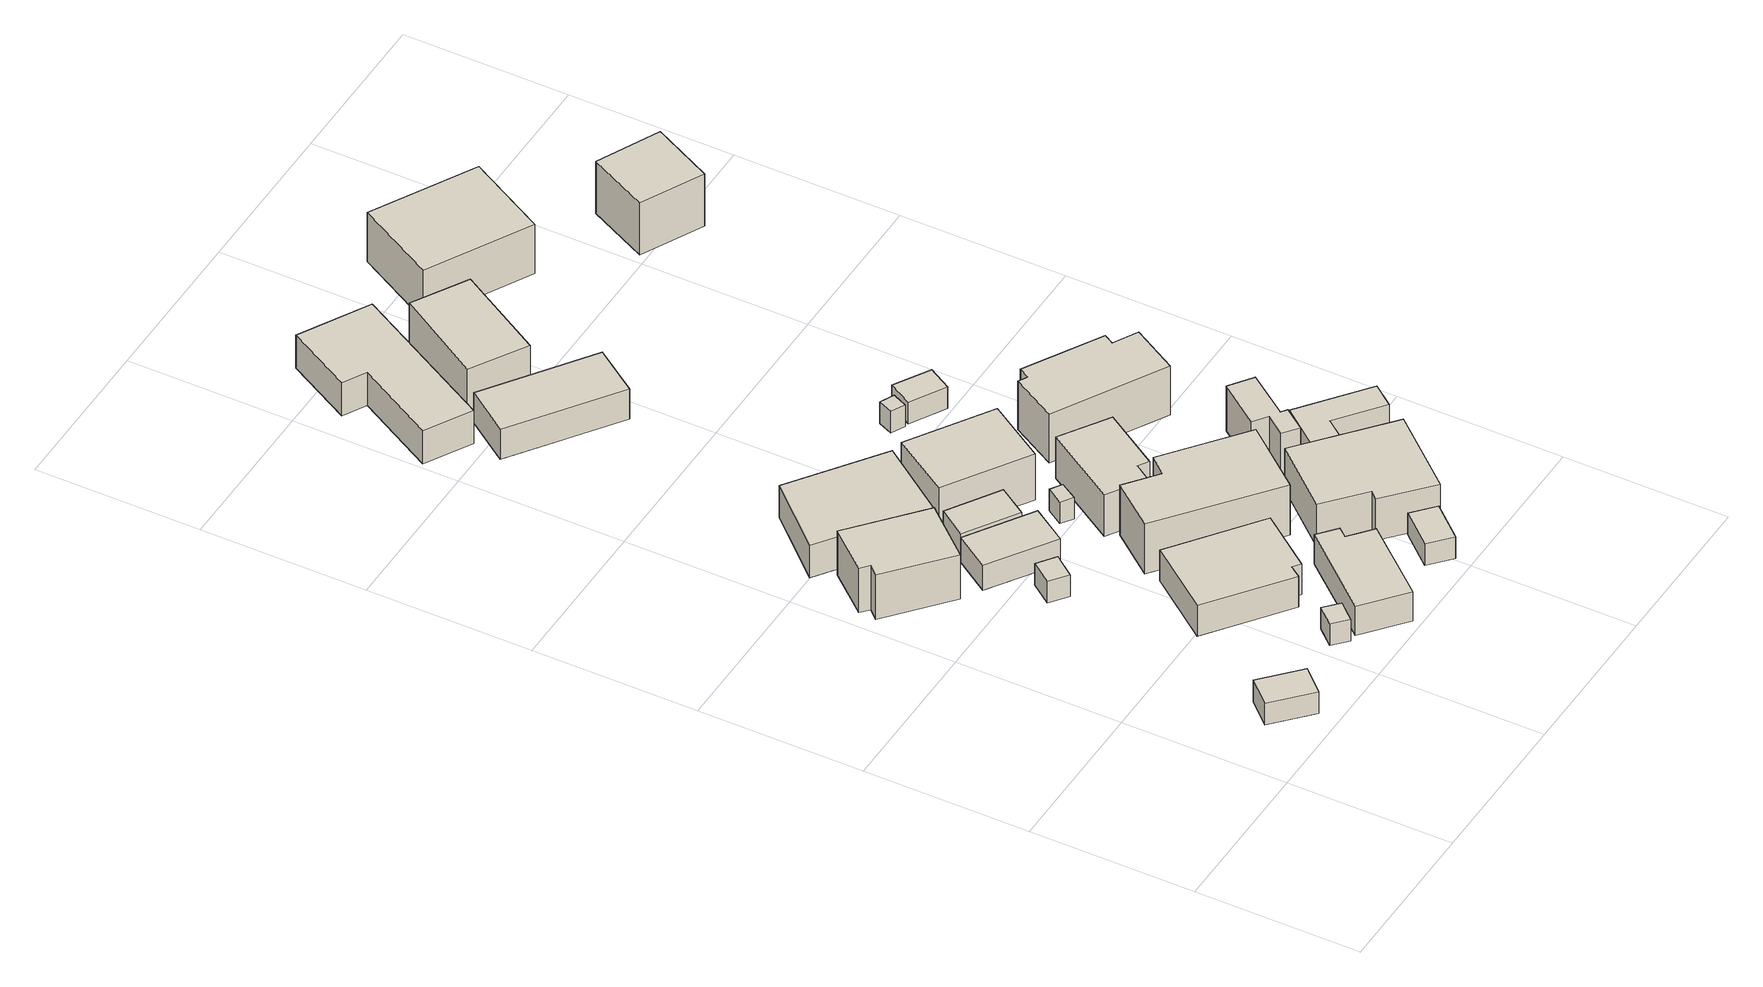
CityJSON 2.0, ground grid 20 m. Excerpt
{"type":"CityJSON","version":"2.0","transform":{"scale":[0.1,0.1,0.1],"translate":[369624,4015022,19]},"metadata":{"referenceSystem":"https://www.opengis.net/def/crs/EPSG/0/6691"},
"CityObjects":{
"building1":{"type":"Building","attributes":{"枝番":1,"利根川水系渡良瀬川洪水浸水想定区域（計画規模）.規模":"L1","利根川水系渡良瀬川洪水浸水想定区域（計画規模）.浸水ランク":"2","利根川水系渡良瀬川洪水浸水想定区域（計画規模）.浸水深":1.89,"利根川水系渡良瀬川洪水浸水想定区域（計画規模）.継続時間":10.2,"利根川水系渡良瀬川洪水浸水想定区域（想定最大規模）.規模":"L2","利根川水系渡良瀬川洪水浸水想定区域（想定最大規模）.浸水ランク":"3","利根川水系渡良瀬川洪水浸水想定区域（想定最大規模）.浸水深":3.5,"利根川水系渡良瀬川洪水浸水想定区域（想定最大規模）.継続時間":29.4,"利根川水系矢場川洪水浸水想定区域（想定最大規模）.規模":"L2","利根川水系矢場川洪水浸水想定区域（想定最大規模）.浸水ランク":"2","利根川水系矢場川洪水浸水想定区域（想定最大規模）.浸水深":0.98,"利根川水系矢場川洪水浸水想定区域（想定最大規模）.継続時間":13.4,"利根川水系多々良川洪水浸水想定区域（計画規模）.規模":"L1","利根川水系多々良川洪水浸水想定区域（計画規模）.浸水ランク":"1","利根川水系多々良川洪水浸水想定区域（計画規模）.浸水深":0.33,"利根川水系多々良川洪水浸水想定区域（想定最大規模）.規模":"L2","利根川水系多々良川洪水浸水想定区域（想定最大規模）.浸水ランク":"2","利根川水系多々良川洪水浸水想定区域（想定最大規模）.浸水深":0.79,"利根川水系多々良川洪水浸水想定区域（想定最大規模）.継続時間":10.7,"利根川水系利根川洪水浸水想定区域（想定最大規模）.規模":"L2","利根川水系利根川洪水浸水想定区域（想定最大規模）.浸水ランク":"2","利根川水系利根川洪水浸水想定区域（想定最大規模）.浸水深":1.54,"measuredHeight":3.2,"BuildingDetails.prefecture":"10","BuildingDetails.city":"10207"},"geometry":[{"type":"Solid","lod":"1","boundaries":[[[[0,1,2,3]],[[2,4,5,3]],[[1,6,4,2]],[[0,7,6,1]],[[3,5,7,0]],[[4,6,7,5]]]]}]},
"building2":{"type":"Building","attributes":{"枝番":1,"利根川水系渡良瀬川洪水浸水想定区域（計画規模）.規模":"L1","利根川水系渡良瀬川洪水浸水想定区域（計画規模）.浸水ランク":"2","利根川水系渡良瀬川洪水浸水想定区域（計画規模）.浸水深":1.49,"利根川水系渡良瀬川洪水浸水想定区域（計画規模）.継続時間":7.7,"利根川水系渡良瀬川洪水浸水想定区域（想定最大規模）.規模":"L2","利根川水系渡良瀬川洪水浸水想定区域（想定最大規模）.浸水ランク":"3","利根川水系渡良瀬川洪水浸水想定区域（想定最大規模）.浸水深":3.12,"利根川水系渡良瀬川洪水浸水想定区域（想定最大規模）.継続時間":22.4,"利根川水系矢場川洪水浸水想定区域（想定最大規模）.規模":"L2","利根川水系矢場川洪水浸水想定区域（想定最大規模）.浸水ランク":"2","利根川水系矢場川洪水浸水想定区域（想定最大規模）.浸水深":0.57,"利根川水系矢場川洪水浸水想定区域（想定最大規模）.継続時間":8.5,"利根川水系多々良川洪水浸水想定区域（計画規模）.規模":"L1","利根川水系多々良川洪水浸水想定区域（計画規模）.浸水ランク":"1","利根川水系多々良川洪水浸水想定区域（計画規模）.浸水深":0.03,"利根川水系多々良川洪水浸水想定区域（想定最大規模）.規模":"L2","利根川水系多々良川洪水浸水想定区域（想定最大規模）.浸水ランク":"1","利根川水系多々良川洪水浸水想定区域（想定最大規模）.浸水深":0.39,"利根川水系多々良川洪水浸水想定区域（想定最大規模）.継続時間":2.5,"利根川水系利根川洪水浸水想定区域（想定最大規模）.規模":"L2","利根川水系利根川洪水浸水想定区域（想定最大規模）.浸水ランク":"2","利根川水系利根川洪水浸水想定区域（想定最大規模）.浸水深":1.04,"usage":"413","measuredHeight":6.4,"BuildingDetails.prefecture":"10","BuildingDetails.city":"10207","BuildingDetails.surveyYear":2016},"geometry":[{"type":"Solid","lod":"1","boundaries":[[[[8,9,10,11,12,13]],[[12,14,15,13]],[[11,16,14,12]],[[10,17,16,11]],[[9,18,17,10]],[[8,19,18,9]],[[13,15,19,8]],[[14,16,17,18,19,15]]]]}]},
"building3":{"type":"Building","attributes":{"枝番":1,"利根川水系渡良瀬川洪水浸水想定区域（計画規模）.規模":"L1","利根川水系渡良瀬川洪水浸水想定区域（計画規模）.浸水ランク":"2","利根川水系渡良瀬川洪水浸水想定区域（計画規模）.浸水深":1.79,"利根川水系渡良瀬川洪水浸水想定区域（計画規模）.継続時間":10.2,"利根川水系渡良瀬川洪水浸水想定区域（想定最大規模）.規模":"L2","利根川水系渡良瀬川洪水浸水想定区域（想定最大規模）.浸水ランク":"3","利根川水系渡良瀬川洪水浸水想定区域（想定最大規模）.浸水深":3.4,"利根川水系渡良瀬川洪水浸水想定区域（想定最大規模）.継続時間":29.4,"利根川水系矢場川洪水浸水想定区域（想定最大規模）.規模":"L2","利根川水系矢場川洪水浸水想定区域（想定最大規模）.浸水ランク":"2","利根川水系矢場川洪水浸水想定区域（想定最大規模）.浸水深":0.88,"利根川水系矢場川洪水浸水想定区域（想定最大規模）.継続時間":13.4,"利根川水系多々良川洪水浸水想定区域（計画規模）.規模":"L1","利根川水系多々良川洪水浸水想定区域（計画規模）.浸水ランク":"1","利根川水系多々良川洪水浸水想定区域（計画規模）.浸水深":0.23,"利根川水系多々良川洪水浸水想定区域（想定最大規模）.規模":"L2","利根川水系多々良川洪水浸水想定区域（想定最大規模）.浸水ランク":"2","利根川水系多々良川洪水浸水想定区域（想定最大規模）.浸水深":0.69,"利根川水系多々良川洪水浸水想定区域（想定最大規模）.継続時間":10.7,"利根川水系利根川洪水浸水想定区域（想定最大規模）.規模":"L2","利根川水系利根川洪水浸水想定区域（想定最大規模）.浸水ランク":"2","利根川水系利根川洪水浸水想定区域（想定最大規模）.浸水深":1.24,"usage":"411","BuildingDetails.prefecture":"10","BuildingDetails.city":"10207","BuildingDetails.surveyYear":2016},"geometry":[{"type":"Solid","lod":"1","boundaries":[[[[20,21,22,23]],[[22,24,25,23]],[[21,26,24,22]],[[20,27,26,21]],[[23,25,27,20]],[[24,26,27,25]]]]}]},
"building4":{"type":"Building","attributes":{"枝番":1,"利根川水系渡良瀬川洪水浸水想定区域（計画規模）.規模":"L1","利根川水系渡良瀬川洪水浸水想定区域（計画規模）.浸水ランク":"2","利根川水系渡良瀬川洪水浸水想定区域（計画規模）.浸水深":1.59,"利根川水系渡良瀬川洪水浸水想定区域（計画規模）.継続時間":7.7,"利根川水系渡良瀬川洪水浸水想定区域（想定最大規模）.規模":"L2","利根川水系渡良瀬川洪水浸水想定区域（想定最大規模）.浸水ランク":"3","利根川水系渡良瀬川洪水浸水想定区域（想定最大規模）.浸水深":3.22,"利根川水系渡良瀬川洪水浸水想定区域（想定最大規模）.継続時間":22.4,"利根川水系矢場川洪水浸水想定区域（想定最大規模）.規模":"L2","利根川水系矢場川洪水浸水想定区域（想定最大規模）.浸水ランク":"2","利根川水系矢場川洪水浸水想定区域（想定最大規模）.浸水深":0.68,"利根川水系矢場川洪水浸水想定区域（想定最大規模）.継続時間":8.5,"利根川水系多々良川洪水浸水想定区域（計画規模）.規模":"L1","利根川水系多々良川洪水浸水想定区域（計画規模）.浸水ランク":"1","利根川水系多々良川洪水浸水想定区域（計画規模）.浸水深":0.03,"利根川水系多々良川洪水浸水想定区域（想定最大規模）.規模":"L2","利根川水系多々良川洪水浸水想定区域（想定最大規模）.浸水ランク":"1","利根川水系多々良川洪水浸水想定区域（想定最大規模）.浸水深":0.49,"利根川水系多々良川洪水浸水想定区域（想定最大規模）.継続時間":2.5,"利根川水系利根川洪水浸水想定区域（想定最大規模）.規模":"L2","利根川水系利根川洪水浸水想定区域（想定最大規模）.浸水ランク":"2","利根川水系利根川洪水浸水想定区域（想定最大規模）.浸水深":1.14,"usage":"411","BuildingDetails.prefecture":"10","BuildingDetails.city":"10207","BuildingDetails.surveyYear":2016},"geometry":[{"type":"Solid","lod":"1","boundaries":[[[[28,29,30,31]],[[30,32,33,31]],[[29,34,32,30]],[[28,35,34,29]],[[31,33,35,28]],[[32,34,35,33]]]]}]},
"building5":{"type":"Building","attributes":{"枝番":1,"利根川水系渡良瀬川洪水浸水想定区域（計画規模）.規模":"L1","利根川水系渡良瀬川洪水浸水想定区域（計画規模）.浸水ランク":"2","利根川水系渡良瀬川洪水浸水想定区域（計画規模）.浸水深":1.49,"利根川水系渡良瀬川洪水浸水想定区域（計画規模）.継続時間":7.7,"利根川水系渡良瀬川洪水浸水想定区域（想定最大規模）.規模":"L2","利根川水系渡良瀬川洪水浸水想定区域（想定最大規模）.浸水ランク":"3","利根川水系渡良瀬川洪水浸水想定区域（想定最大規模）.浸水深":3.12,"利根川水系渡良瀬川洪水浸水想定区域（想定最大規模）.継続時間":22.4,"利根川水系矢場川洪水浸水想定区域（想定最大規模）.規模":"L2","利根川水系矢場川洪水浸水想定区域（想定最大規模）.浸水ランク":"2","利根川水系矢場川洪水浸水想定区域（想定最大規模）.浸水深":0.57,"利根川水系矢場川洪水浸水想定区域（想定最大規模）.継続時間":8.5,"利根川水系多々良川洪水浸水想定区域（計画規模）.規模":"L1","利根川水系多々良川洪水浸水想定区域（計画規模）.浸水ランク":"1","利根川水系多々良川洪水浸水想定区域（計画規模）.浸水深":0.03,"利根川水系多々良川洪水浸水想定区域（想定最大規模）.規模":"L2","利根川水系多々良川洪水浸水想定区域（想定最大規模）.浸水ランク":"1","利根川水系多々良川洪水浸水想定区域（想定最大規模）.浸水深":0.39,"利根川水系多々良川洪水浸水想定区域（想定最大規模）.継続時間":2.5,"利根川水系利根川洪水浸水想定区域（想定最大規模）.規模":"L2","利根川水系利根川洪水浸水想定区域（想定最大規模）.浸水ランク":"2","利根川水系利根川洪水浸水想定区域（想定最大規模）.浸水深":1.14,"usage":"411","measuredHeight":4,"BuildingDetails.prefecture":"10","BuildingDetails.city":"10207","BuildingDetails.surveyYear":2016},"geometry":[{"type":"Solid","lod":"1","boundaries":[[[[36,37,38,39]],[[38,40,41,39]],[[37,42,40,38]],[[36,43,42,37]],[[39,41,43,36]],[[40,42,43,41]]]]}]},
"building6":{"type":"Building","attributes":{"枝番":1,"利根川水系渡良瀬川洪水浸水想定区域（計画規模）.規模":"L1","利根川水系渡良瀬川洪水浸水想定区域（計画規模）.浸水ランク":"2","利根川水系渡良瀬川洪水浸水想定区域（計画規模）.浸水深":1.59,"利根川水系渡良瀬川洪水浸水想定区域（計画規模）.継続時間":6.8,"利根川水系渡良瀬川洪水浸水想定区域（想定最大規模）.規模":"L2","利根川水系渡良瀬川洪水浸水想定区域（想定最大規模）.浸水ランク":"3","利根川水系渡良瀬川洪水浸水想定区域（想定最大規模）.浸水深":3.21,"利根川水系渡良瀬川洪水浸水想定区域（想定最大規模）.継続時間":20.2,"利根川水系矢場川洪水浸水想定区域（想定最大規模）.規模":"L2","利根川水系矢場川洪水浸水想定区域（想定最大規模）.浸水ランク":"2","利根川水系矢場川洪水浸水想定区域（想定最大規模）.浸水深":0.68,"利根川水系矢場川洪水浸水想定区域（想定最大規模）.継続時間":5.3,"利根川水系多々良川洪水浸水想定区域（計画規模）.規模":"L1","利根川水系多々良川洪水浸水想定区域（計画規模）.浸水ランク":"1","利根川水系多々良川洪水浸水想定区域（計画規模）.浸水深":0.03,"利根川水系多々良川洪水浸水想定区域（想定最大規模）.規模":"L2","利根川水系多々良川洪水浸水想定区域（想定最大規模）.浸水ランク":"1","利根川水系多々良川洪水浸水想定区域（想定最大規模）.浸水深":0.49,"利根川水系利根川洪水浸水想定区域（想定最大規模）.規模":"L2","利根川水系利根川洪水浸水想定区域（想定最大規模）.浸水ランク":"2","利根川水系利根川洪水浸水想定区域（想定最大規模）.浸水深":1.14,"usage":"411","measuredHeight":5.2,"BuildingDetails.prefecture":"10","BuildingDetails.city":"10207","BuildingDetails.surveyYear":2016},"geometry":[{"type":"Solid","lod":"1","boundaries":[[[[44,45,46,47,48,49]],[[48,50,51,49]],[[47,52,50,48]],[[46,53,52,47]],[[45,54,53,46]],[[44,55,54,45]],[[49,51,55,44]],[[50,52,53,54,55,51]]]]}]},
"building7":{"type":"Building","attributes":{"枝番":1,"利根川水系渡良瀬川洪水浸水想定区域（計画規模）.規模":"L1","利根川水系渡良瀬川洪水浸水想定区域（計画規模）.浸水ランク":"2","利根川水系渡良瀬川洪水浸水想定区域（計画規模）.浸水深":1.39,"利根川水系渡良瀬川洪水浸水想定区域（計画規模）.継続時間":6.1,"利根川水系渡良瀬川洪水浸水想定区域（想定最大規模）.規模":"L2","利根川水系渡良瀬川洪水浸水想定区域（想定最大規模）.浸水ランク":"3","利根川水系渡良瀬川洪水浸水想定区域（想定最大規模）.浸水深":3.02,"利根川水系渡良瀬川洪水浸水想定区域（想定最大規模）.継続時間":18.2,"利根川水系矢場川洪水浸水想定区域（想定最大規模）.規模":"L2","利根川水系矢場川洪水浸水想定区域（想定最大規模）.浸水ランク":"1","利根川水系矢場川洪水浸水想定区域（想定最大規模）.浸水深":0.48,"利根川水系多々良川洪水浸水想定区域（計画規模）.規模":"L1","利根川水系多々良川洪水浸水想定区域（計画規模）.浸水ランク":"1","利根川水系多々良川洪水浸水想定区域（計画規模）.浸水深":0.03,"利根川水系多々良川洪水浸水想定区域（想定最大規模）.規模":"L2","利根川水系多々良川洪水浸水想定区域（想定最大規模）.浸水ランク":"1","利根川水系多々良川洪水浸水想定区域（想定最大規模）.浸水深":0.28,"利根川水系利根川洪水浸水想定区域（想定最大規模）.規模":"L2","利根川水系利根川洪水浸水想定区域（想定最大規模）.浸水ランク":"2","利根川水系利根川洪水浸水想定区域（想定最大規模）.浸水深":1.04,"usage":"431","measuredHeight":4.7,"BuildingDetails.prefecture":"10","BuildingDetails.city":"10207","BuildingDetails.surveyYear":2016},"geometry":[{"type":"Solid","lod":"1","boundaries":[[[[56,57,58,59]],[[58,60,61,59]],[[57,62,60,58]],[[56,63,62,57]],[[59,61,63,56]],[[60,62,63,61]]]]}]},
"building8":{"type":"Building","attributes":{"枝番":1,"利根川水系渡良瀬川洪水浸水想定区域（計画規模）.規模":"L1","利根川水系渡良瀬川洪水浸水想定区域（計画規模）.浸水ランク":"2","利根川水系渡良瀬川洪水浸水想定区域（計画規模）.浸水深":1.3,"利根川水系渡良瀬川洪水浸水想定区域（計画規模）.継続時間":8.5,"利根川水系渡良瀬川洪水浸水想定区域（想定最大規模）.規模":"L2","利根川水系渡良瀬川洪水浸水想定区域（想定最大規模）.浸水ランク":"2","利根川水系渡良瀬川洪水浸水想定区域（想定最大規模）.浸水深":2.9,"利根川水系渡良瀬川洪水浸水想定区域（想定最大規模）.継続時間":23.3,"利根川水系矢場川洪水浸水想定区域（想定最大規模）.規模":"L2","利根川水系矢場川洪水浸水想定区域（想定最大規模）.浸水ランク":"1","利根川水系矢場川洪水浸水想定区域（想定最大規模）.浸水深":0.38,"利根川水系矢場川洪水浸水想定区域（想定最大規模）.継続時間":9.4,"利根川水系多々良川洪水浸水想定区域（計画規模）.規模":"L1","利根川水系多々良川洪水浸水想定区域（計画規模）.浸水ランク":"1","利根川水系多々良川洪水浸水想定区域（計画規模）.浸水深":0.33,"利根川水系多々良川洪水浸水想定区域（想定最大規模）.規模":"L2","利根川水系多々良川洪水浸水想定区域（想定最大規模）.浸水ランク":"1","利根川水系多々良川洪水浸水想定区域（想定最大規模）.浸水深":0.19,"利根川水系多々良川洪水浸水想定区域（想定最大規模）.継続時間":4.5,"利根川水系利根川洪水浸水想定区域（想定最大規模）.規模":"L2","利根川水系利根川洪水浸水想定区域（想定最大規模）.浸水ランク":"2","利根川水系利根川洪水浸水想定区域（想定最大規模）.浸水深":0.937,"usage":"411","measuredHeight":4.6,"BuildingDetails.prefecture":"10","BuildingDetails.city":"10207","BuildingDetails.surveyYear":2016},"geometry":[{"type":"Solid","lod":"1","boundaries":[[[[64,65,66,67,68,69]],[[68,70,71,69]],[[67,72,70,68]],[[66,73,72,67]],[[65,74,73,66]],[[64,75,74,65]],[[69,71,75,64]],[[70,72,73,74,75,71]]]]}]},
"building9":{"type":"Building","attributes":{"枝番":1,"利根川水系渡良瀬川洪水浸水想定区域（計画規模）.規模":"L1","利根川水系渡良瀬川洪水浸水想定区域（計画規模）.浸水ランク":"2","利根川水系渡良瀬川洪水浸水想定区域（計画規模）.浸水深":1.29,"利根川水系渡良瀬川洪水浸水想定区域（計画規模）.継続時間":7.7,"利根川水系渡良瀬川洪水浸水想定区域（想定最大規模）.規模":"L2","利根川水系渡良瀬川洪水浸水想定区域（想定最大規模）.浸水ランク":"2","利根川水系渡良瀬川洪水浸水想定区域（想定最大規模）.浸水深":2.91,"利根川水系渡良瀬川洪水浸水想定区域（想定最大規模）.継続時間":22.4,"利根川水系矢場川洪水浸水想定区域（想定最大規模）.規模":"L2","利根川水系矢場川洪水浸水想定区域（想定最大規模）.浸水ランク":"1","利根川水系矢場川洪水浸水想定区域（想定最大規模）.浸水深":0.38,"利根川水系矢場川洪水浸水想定区域（想定最大規模）.継続時間":8.5,"利根川水系多々良川洪水浸水想定区域（計画規模）.規模":"L1","利根川水系多々良川洪水浸水想定区域（計画規模）.浸水ランク":"1","利根川水系多々良川洪水浸水想定区域（計画規模）.浸水深":0.03,"利根川水系多々良川洪水浸水想定区域（想定最大規模）.規模":"L2","利根川水系多々良川洪水浸水想定区域（想定最大規模）.浸水ランク":"1","利根川水系多々良川洪水浸水想定区域（想定最大規模）.浸水深":0.19,"利根川水系多々良川洪水浸水想定区域（想定最大規模）.継続時間":2.5,"利根川水系利根川洪水浸水想定区域（想定最大規模）.規模":"L2","利根川水系利根川洪水浸水想定区域（想定最大規模）.浸水ランク":"2","利根川水系利根川洪水浸水想定区域（想定最大規模）.浸水深":0.838,"usage":"454","measuredHeight":3.6,"BuildingDetails.prefecture":"10","BuildingDetails.city":"10207","BuildingDetails.surveyYear":2016},"geometry":[{"type":"Solid","lod":"1","boundaries":[[[[76,77,78,79]],[[78,80,81,79]],[[77,82,80,78]],[[76,83,82,77]],[[79,81,83,76]],[[80,82,83,81]]]]}]},
"building10":{"type":"Building","attributes":{"枝番":1,"利根川水系渡良瀬川洪水浸水想定区域（計画規模）.規模":"L1","利根川水系渡良瀬川洪水浸水想定区域（計画規模）.浸水ランク":"2","利根川水系渡良瀬川洪水浸水想定区域（計画規模）.浸水深":1.49,"利根川水系渡良瀬川洪水浸水想定区域（計画規模）.継続時間":6.5,"利根川水系渡良瀬川洪水浸水想定区域（想定最大規模）.規模":"L2","利根川水系渡良瀬川洪水浸水想定区域（想定最大規模）.浸水ランク":"3","利根川水系渡良瀬川洪水浸水想定区域（想定最大規模）.浸水深":3.11,"利根川水系渡良瀬川洪水浸水想定区域（想定最大規模）.継続時間":19.3,"利根川水系矢場川洪水浸水想定区域（想定最大規模）.規模":"L2","利根川水系矢場川洪水浸水想定区域（想定最大規模）.浸水ランク":"2","利根川水系矢場川洪水浸水想定区域（想定最大規模）.浸水深":0.57,"利根川水系矢場川洪水浸水想定区域（想定最大規模）.継続時間":2.2,"利根川水系多々良川洪水浸水想定区域（想定最大規模）.規模":"L2","利根川水系多々良川洪水浸水想定区域（想定最大規模）.浸水ランク":"1","利根川水系多々良川洪水浸水想定区域（想定最大規模）.浸水深":0.39,"利根川水系利根川洪水浸水想定区域（想定最大規模）.規模":"L2","利根川水系利根川洪水浸水想定区域（想定最大規模）.浸水ランク":"2","利根川水系利根川洪水浸水想定区域（想定最大規模）.浸水深":1.14,"BuildingDetails.prefecture":"10","BuildingDetails.city":"10207"},"geometry":[{"type":"Solid","lod":"1","boundaries":[[[[84,85,86,87]],[[86,88,89,87]],[[85,90,88,86]],[[84,91,90,85]],[[87,89,91,84]],[[88,90,91,89]]]]}]},
"building11":{"type":"Building","attributes":{"枝番":1,"利根川水系渡良瀬川洪水浸水想定区域（計画規模）.規模":"L1","利根川水系渡良瀬川洪水浸水想定区域（計画規模）.浸水ランク":"2","利根川水系渡良瀬川洪水浸水想定区域（計画規模）.浸水深":1.4,"利根川水系渡良瀬川洪水浸水想定区域（計画規模）.継続時間":6.8,"利根川水系渡良瀬川洪水浸水想定区域（想定最大規模）.規模":"L2","利根川水系渡良瀬川洪水浸水想定区域（想定最大規模）.浸水ランク":"3","利根川水系渡良瀬川洪水浸水想定区域（想定最大規模）.浸水深":3.01,"利根川水系渡良瀬川洪水浸水想定区域（想定最大規模）.継続時間":20.2,"利根川水系矢場川洪水浸水想定区域（想定最大規模）.規模":"L2","利根川水系矢場川洪水浸水想定区域（想定最大規模）.浸水ランク":"1","利根川水系矢場川洪水浸水想定区域（想定最大規模）.浸水深":0.48,"利根川水系矢場川洪水浸水想定区域（想定最大規模）.継続時間":5.3,"利根川水系多々良川洪水浸水想定区域（計画規模）.規模":"L1","利根川水系多々良川洪水浸水想定区域（想定最大規模）.規模":"L2","利根川水系多々良川洪水浸水想定区域（想定最大規模）.浸水ランク":"1","利根川水系多々良川洪水浸水想定区域（想定最大規模）.浸水深":0.28,"利根川水系利根川洪水浸水想定区域（想定最大規模）.規模":"L2","利根川水系利根川洪水浸水想定区域（想定最大規模）.浸水ランク":"2","利根川水系利根川洪水浸水想定区域（想定最大規模）.浸水深":0.937,"usage":"431","measuredHeight":8.5,"BuildingDetails.prefecture":"10","BuildingDetails.city":"10207","BuildingDetails.surveyYear":2016},"geometry":[{"type":"Solid","lod":"1","boundaries":[[[[92,93,94,95,96,97]],[[96,98,99,97]],[[95,100,98,96]],[[94,101,100,95]],[[93,102,101,94]],[[92,103,102,93]],[[97,99,103,92]],[[98,100,101,102,103,99]]]]}]},
"building12":{"type":"Building","attributes":{"枝番":1,"利根川水系渡良瀬川洪水浸水想定区域（計画規模）.規模":"L1","利根川水系渡良瀬川洪水浸水想定区域（計画規模）.浸水ランク":"2","利根川水系渡良瀬川洪水浸水想定区域（計画規模）.浸水深":1.39,"利根川水系渡良瀬川洪水浸水想定区域（計画規模）.継続時間":7.7,"利根川水系渡良瀬川洪水浸水想定区域（想定最大規模）.規模":"L2","利根川水系渡良瀬川洪水浸水想定区域（想定最大規模）.浸水ランク":"3","利根川水系渡良瀬川洪水浸水想定区域（想定最大規模）.浸水深":3.01,"利根川水系渡良瀬川洪水浸水想定区域（想定最大規模）.継続時間":22.4,"利根川水系矢場川洪水浸水想定区域（想定最大規模）.規模":"L2","利根川水系矢場川洪水浸水想定区域（想定最大規模）.浸水ランク":"1","利根川水系矢場川洪水浸水想定区域（想定最大規模）.浸水深":0.48,"利根川水系矢場川洪水浸水想定区域（想定最大規模）.継続時間":8.5,"利根川水系多々良川洪水浸水想定区域（計画規模）.規模":"L1","利根川水系多々良川洪水浸水想定区域（想定最大規模）.規模":"L2","利根川水系多々良川洪水浸水想定区域（想定最大規模）.浸水ランク":"1","利根川水系多々良川洪水浸水想定区域（想定最大規模）.浸水深":0.28,"利根川水系多々良川洪水浸水想定区域（想定最大規模）.継続時間":2.5,"利根川水系利根川洪水浸水想定区域（想定最大規模）.規模":"L2","利根川水系利根川洪水浸水想定区域（想定最大規模）.浸水ランク":"2","利根川水系利根川洪水浸水想定区域（想定最大規模）.浸水深":0.937,"usage":"402","measuredHeight":7.5,"BuildingDetails.prefecture":"10","BuildingDetails.city":"10207","BuildingDetails.surveyYear":2016},"geometry":[{"type":"Solid","lod":"1","boundaries":[[[[104,105,106,107]],[[106,108,109,107]],[[105,110,108,106]],[[104,111,110,105]],[[107,109,111,104]],[[108,110,111,109]]]]}]},
"building13":{"type":"Building","attributes":{"枝番":1,"利根川水系渡良瀬川洪水浸水想定区域（計画規模）.規模":"L1","利根川水系渡良瀬川洪水浸水想定区域（計画規模）.浸水ランク":"2","利根川水系渡良瀬川洪水浸水想定区域（計画規模）.浸水深":1.1,"利根川水系渡良瀬川洪水浸水想定区域（計画規模）.継続時間":6,"利根川水系渡良瀬川洪水浸水想定区域（想定最大規模）.規模":"L2","利根川水系渡良瀬川洪水浸水想定区域（想定最大規模）.浸水ランク":"2","利根川水系渡良瀬川洪水浸水想定区域（想定最大規模）.浸水深":2.72,"利根川水系渡良瀬川洪水浸水想定区域（想定最大規模）.継続時間":17.8,"利根川水系矢場川洪水浸水想定区域（想定最大規模）.規模":"L2","利根川水系矢場川洪水浸水想定区域（想定最大規模）.浸水ランク":"1","利根川水系矢場川洪水浸水想定区域（想定最大規模）.浸水深":0.18,"利根川水系多々良川洪水浸水想定区域（想定最大規模）.規模":"L2","利根川水系多々良川洪水浸水想定区域（想定最大規模）.浸水ランク":"1","利根川水系多々良川洪水浸水想定区域（想定最大規模）.浸水深":0.3,"利根川水系利根川洪水浸水想定区域（想定最大規模）.規模":"L2","利根川水系利根川洪水浸水想定区域（想定最大規模）.浸水ランク":"2","利根川水系利根川洪水浸水想定区域（想定最大規模）.浸水深":0.638,"usage":"411","measuredHeight":4.9,"BuildingDetails.prefecture":"10","BuildingDetails.city":"10207","BuildingDetails.surveyYear":2016},"geometry":[{"type":"Solid","lod":"1","boundaries":[[[[112,113,114,115]],[[114,116,117,115]],[[113,118,116,114]],[[112,119,118,113]],[[115,117,119,112]],[[116,118,119,117]]]]}]},
"building14":{"type":"Building","attributes":{"枝番":1,"利根川水系渡良瀬川洪水浸水想定区域（計画規模）.規模":"L1","利根川水系渡良瀬川洪水浸水想定区域（計画規模）.浸水ランク":"2","利根川水系渡良瀬川洪水浸水想定区域（計画規模）.浸水深":1.44,"利根川水系渡良瀬川洪水浸水想定区域（計画規模）.継続時間":8.5,"利根川水系渡良瀬川洪水浸水想定区域（想定最大規模）.規模":"L2","利根川水系渡良瀬川洪水浸水想定区域（想定最大規模）.浸水ランク":"2","利根川水系渡良瀬川洪水浸水想定区域（想定最大規模）.浸水深":2.99,"利根川水系渡良瀬川洪水浸水想定区域（想定最大規模）.継続時間":23.3,"利根川水系矢場川洪水浸水想定区域（想定最大規模）.規模":"L2","利根川水系矢場川洪水浸水想定区域（想定最大規模）.浸水ランク":"1","利根川水系矢場川洪水浸水想定区域（想定最大規模）.浸水深":0.48,"利根川水系矢場川洪水浸水想定区域（想定最大規模）.継続時間":9.4,"利根川水系多々良川洪水浸水想定区域（計画規模）.規模":"L1","利根川水系多々良川洪水浸水想定区域（想定最大規模）.規模":"L2","利根川水系多々良川洪水浸水想定区域（想定最大規模）.浸水ランク":"1","利根川水系多々良川洪水浸水想定区域（想定最大規模）.浸水深":0.28,"利根川水系多々良川洪水浸水想定区域（想定最大規模）.継続時間":4.5,"利根川水系利根川洪水浸水想定区域（想定最大規模）.規模":"L2","利根川水系利根川洪水浸水想定区域（想定最大規模）.浸水ランク":"2","利根川水系利根川洪水浸水想定区域（想定最大規模）.浸水深":0.937,"BuildingDetails.prefecture":"10","BuildingDetails.city":"10207"},"geometry":[{"type":"Solid","lod":"1","boundaries":[[[[120,121,122,123]],[[122,124,125,123]],[[121,126,124,122]],[[120,127,126,121]],[[123,125,127,120]],[[124,126,127,125]]]]}]},
"building15":{"type":"Building","attributes":{"枝番":1,"利根川水系渡良瀬川洪水浸水想定区域（計画規模）.規模":"L1","利根川水系渡良瀬川洪水浸水想定区域（計画規模）.浸水ランク":"2","利根川水系渡良瀬川洪水浸水想定区域（計画規模）.浸水深":1.64,"利根川水系渡良瀬川洪水浸水想定区域（計画規模）.継続時間":6.8,"利根川水系渡良瀬川洪水浸水想定区域（想定最大規模）.規模":"L2","利根川水系渡良瀬川洪水浸水想定区域（想定最大規模）.浸水ランク":"3","利根川水系渡良瀬川洪水浸水想定区域（想定最大規模）.浸水深":3.22,"利根川水系渡良瀬川洪水浸水想定区域（想定最大規模）.継続時間":20.3,"利根川水系矢場川洪水浸水想定区域（想定最大規模）.規模":"L2","利根川水系矢場川洪水浸水想定区域（想定最大規模）.浸水ランク":"2","利根川水系矢場川洪水浸水想定区域（想定最大規模）.浸水深":0.68,"利根川水系矢場川洪水浸水想定区域（想定最大規模）.継続時間":5.3,"利根川水系多々良川洪水浸水想定区域（想定最大規模）.規模":"L2","利根川水系多々良川洪水浸水想定区域（想定最大規模）.浸水ランク":"1","利根川水系多々良川洪水浸水想定区域（想定最大規模）.浸水深":0.49,"利根川水系利根川洪水浸水想定区域（想定最大規模）.規模":"L2","利根川水系利根川洪水浸水想定区域（想定最大規模）.浸水ランク":"2","利根川水系利根川洪水浸水想定区域（想定最大規模）.浸水深":1.14,"usage":"411","measuredHeight":5.2,"BuildingDetails.prefecture":"10","BuildingDetails.city":"10207","BuildingDetails.surveyYear":2016},"geometry":[{"type":"Solid","lod":"1","boundaries":[[[[128,129,130,131,132,133]],[[132,134,135,133]],[[131,136,134,132]],[[130,137,136,131]],[[129,138,137,130]],[[128,139,138,129]],[[133,135,139,128]],[[134,136,137,138,139,135]]]]}]},
"building16":{"type":"Building","attributes":{"枝番":1,"利根川水系渡良瀬川洪水浸水想定区域（計画規模）.規模":"L1","利根川水系渡良瀬川洪水浸水想定区域（計画規模）.浸水ランク":"2","利根川水系渡良瀬川洪水浸水想定区域（計画規模）.浸水深":1.5,"利根川水系渡良瀬川洪水浸水想定区域（計画規模）.継続時間":6.5,"利根川水系渡良瀬川洪水浸水想定区域（想定最大規模）.規模":"L2","利根川水系渡良瀬川洪水浸水想定区域（想定最大規模）.浸水ランク":"3","利根川水系渡良瀬川洪水浸水想定区域（想定最大規模）.浸水深":3.11,"利根川水系渡良瀬川洪水浸水想定区域（想定最大規模）.継続時間":19.3,"利根川水系矢場川洪水浸水想定区域（想定最大規模）.規模":"L2","利根川水系矢場川洪水浸水想定区域（想定最大規模）.浸水ランク":"2","利根川水系矢場川洪水浸水想定区域（想定最大規模）.浸水深":0.57,"利根川水系矢場川洪水浸水想定区域（想定最大規模）.継続時間":2.2,"利根川水系多々良川洪水浸水想定区域（想定最大規模）.規模":"L2","利根川水系多々良川洪水浸水想定区域（想定最大規模）.浸水ランク":"1","利根川水系多々良川洪水浸水想定区域（想定最大規模）.浸水深":0.39,"利根川水系利根川洪水浸水想定区域（想定最大規模）.規模":"L2","利根川水系利根川洪水浸水想定区域（想定最大規模）.浸水ランク":"2","利根川水系利根川洪水浸水想定区域（想定最大規模）.浸水深":1.04,"usage":"431","measuredHeight":6.8,"BuildingDetails.prefecture":"10","BuildingDetails.city":"10207","BuildingDetails.surveyYear":2016},"geometry":[{"type":"Solid","lod":"1","boundaries":[[[[140,141,142,143,144,145]],[[144,146,147,145]],[[143,148,146,144]],[[142,149,148,143]],[[141,150,149,142]],[[140,151,150,141]],[[145,147,151,140]],[[146,148,149,150,151,147]]]]}]},
"building17":{"type":"Building","attributes":{"枝番":1,"利根川水系渡良瀬川洪水浸水想定区域（計画規模）.規模":"L1","利根川水系渡良瀬川洪水浸水想定区域（計画規模）.浸水ランク":"2","利根川水系渡良瀬川洪水浸水想定区域（計画規模）.浸水深":1.31,"利根川水系渡良瀬川洪水浸水想定区域（計画規模）.継続時間":6.8,"利根川水系渡良瀬川洪水浸水想定区域（想定最大規模）.規模":"L2","利根川水系渡良瀬川洪水浸水想定区域（想定最大規模）.浸水ランク":"2","利根川水系渡良瀬川洪水浸水想定区域（想定最大規模）.浸水深":2.79,"利根川水系渡良瀬川洪水浸水想定区域（想定最大規模）.継続時間":20.2,"利根川水系矢場川洪水浸水想定区域（想定最大規模）.規模":"L2","利根川水系矢場川洪水浸水想定区域（想定最大規模）.浸水ランク":"1","利根川水系矢場川洪水浸水想定区域（想定最大規模）.浸水深":0.28,"利根川水系矢場川洪水浸水想定区域（想定最大規模）.継続時間":5.3,"利根川水系多々良川洪水浸水想定区域（計画規模）.規模":"L1","利根川水系多々良川洪水浸水想定区域（想定最大規模）.規模":"L2","利根川水系多々良川洪水浸水想定区域（想定最大規模）.浸水ランク":"1","利根川水系多々良川洪水浸水想定区域（想定最大規模）.浸水深":0.09,"利根川水系利根川洪水浸水想定区域（想定最大規模）.規模":"L2","利根川水系利根川洪水浸水想定区域（想定最大規模）.浸水ランク":"2","利根川水系利根川洪水浸水想定区域（想定最大規模）.浸水深":0.837,"usage":"411","measuredHeight":7.6,"BuildingDetails.prefecture":"10","BuildingDetails.city":"10207","BuildingDetails.surveyYear":2016},"geometry":[{"type":"Solid","lod":"1","boundaries":[[[[152,153,154,155,156,157]],[[156,158,159,157]],[[155,160,158,156]],[[154,161,160,155]],[[153,162,161,154]],[[152,163,162,153]],[[157,159,163,152]],[[158,160,161,162,163,159]]]]}]},
"building18":{"type":"Building","attributes":{"枝番":1,"利根川水系渡良瀬川洪水浸水想定区域（計画規模）.規模":"L1","利根川水系渡良瀬川洪水浸水想定区域（計画規模）.浸水ランク":"2","利根川水系渡良瀬川洪水浸水想定区域（計画規模）.浸水深":1.12,"利根川水系渡良瀬川洪水浸水想定区域（計画規模）.継続時間":6.8,"利根川水系渡良瀬川洪水浸水想定区域（想定最大規模）.規模":"L2","利根川水系渡良瀬川洪水浸水想定区域（想定最大規模）.浸水ランク":"2","利根川水系渡良瀬川洪水浸水想定区域（想定最大規模）.浸水深":2.72,"利根川水系渡良瀬川洪水浸水想定区域（想定最大規模）.継続時間":20.3,"利根川水系矢場川洪水浸水想定区域（想定最大規模）.規模":"L2","利根川水系矢場川洪水浸水想定区域（想定最大規模）.浸水ランク":"1","利根川水系矢場川洪水浸水想定区域（想定最大規模）.浸水深":0.18,"利根川水系矢場川洪水浸水想定区域（想定最大規模）.継続時間":5.3,"利根川水系多々良川洪水浸水想定区域（想定最大規模）.規模":"L2","利根川水系多々良川洪水浸水想定区域（想定最大規模）.浸水ランク":"1","利根川水系多々良川洪水浸水想定区域（想定最大規模）.浸水深":0.09,"利根川水系利根川洪水浸水想定区域（想定最大規模）.規模":"L2","利根川水系利根川洪水浸水想定区域（想定最大規模）.浸水ランク":"2","利根川水系利根川洪水浸水想定区域（想定最大規模）.浸水深":0.638,"usage":"411","measuredHeight":7.4,"BuildingDetails.prefecture":"10","BuildingDetails.city":"10207","BuildingDetails.surveyYear":2016},"geometry":[{"type":"Solid","lod":"1","boundaries":[[[[164,165,166,167]],[[166,168,169,167]],[[165,170,168,166]],[[164,171,170,165]],[[167,169,171,164]],[[168,170,171,169]]]]}]},
"building19":{"type":"Building","attributes":{"枝番":1,"利根川水系渡良瀬川洪水浸水想定区域（計画規模）.規模":"L1","利根川水系渡良瀬川洪水浸水想定区域（計画規模）.浸水ランク":"2","利根川水系渡良瀬川洪水浸水想定区域（計画規模）.浸水深":1.49,"利根川水系渡良瀬川洪水浸水想定区域（計画規模）.継続時間":7,"利根川水系渡良瀬川洪水浸水想定区域（想定最大規模）.規模":"L2","利根川水系渡良瀬川洪水浸水想定区域（想定最大規模）.浸水ランク":"3","利根川水系渡良瀬川洪水浸水想定区域（想定最大規模）.浸水深":3.12,"利根川水系渡良瀬川洪水浸水想定区域（想定最大規模）.継続時間":20.4,"利根川水系矢場川洪水浸水想定区域（想定最大規模）.規模":"L2","利根川水系矢場川洪水浸水想定区域（想定最大規模）.浸水ランク":"2","利根川水系矢場川洪水浸水想定区域（想定最大規模）.浸水深":0.57,"利根川水系矢場川洪水浸水想定区域（想定最大規模）.継続時間":5.6,"利根川水系多々良川洪水浸水想定区域（想定最大規模）.規模":"L2","利根川水系多々良川洪水浸水想定区域（想定最大規模）.浸水ランク":"1","利根川水系多々良川洪水浸水想定区域（想定最大規模）.浸水深":0.39,"利根川水系利根川洪水浸水想定区域（想定最大規模）.規模":"L2","利根川水系利根川洪水浸水想定区域（想定最大規模）.浸水ランク":"2","利根川水系利根川洪水浸水想定区域（想定最大規模）.浸水深":1.24,"BuildingDetails.prefecture":"10","BuildingDetails.city":"10207"},"geometry":[{"type":"Solid","lod":"1","boundaries":[[[[172,173,174,175]],[[174,176,177,175]],[[173,178,176,174]],[[172,179,178,173]],[[175,177,179,172]],[[176,178,179,177]]]]}]},
"building20":{"type":"Building","attributes":{"枝番":1,"利根川水系渡良瀬川洪水浸水想定区域（計画規模）.規模":"L1","利根川水系渡良瀬川洪水浸水想定区域（計画規模）.浸水ランク":"2","利根川水系渡良瀬川洪水浸水想定区域（計画規模）.浸水深":1.71,"利根川水系渡良瀬川洪水浸水想定区域（計画規模）.継続時間":7,"利根川水系渡良瀬川洪水浸水想定区域（想定最大規模）.規模":"L2","利根川水系渡良瀬川洪水浸水想定区域（想定最大規模）.浸水ランク":"3","利根川水系渡良瀬川洪水浸水想定区域（想定最大規模）.浸水深":3.31,"利根川水系渡良瀬川洪水浸水想定区域（想定最大規模）.継続時間":20.4,"利根川水系矢場川洪水浸水想定区域（想定最大規模）.規模":"L2","利根川水系矢場川洪水浸水想定区域（想定最大規模）.浸水ランク":"2","利根川水系矢場川洪水浸水想定区域（想定最大規模）.浸水深":0.78,"利根川水系矢場川洪水浸水想定区域（想定最大規模）.継続時間":5.6,"利根川水系多々良川洪水浸水想定区域（想定最大規模）.規模":"L2","利根川水系多々良川洪水浸水想定区域（想定最大規模）.浸水ランク":"2","利根川水系多々良川洪水浸水想定区域（想定最大規模）.浸水深":0.58,"利根川水系利根川洪水浸水想定区域（想定最大規模）.規模":"L2","利根川水系利根川洪水浸水想定区域（想定最大規模）.浸水ランク":"2","利根川水系利根川洪水浸水想定区域（想定最大規模）.浸水深":1.24,"measuredHeight":3.1,"BuildingDetails.prefecture":"10","BuildingDetails.city":"10207"},"geometry":[{"type":"Solid","lod":"1","boundaries":[[[[180,181,182,183]],[[182,184,185,183]],[[181,186,184,182]],[[180,187,186,181]],[[183,185,187,180]],[[184,186,187,185]]]]}]},
"building21":{"type":"Building","attributes":{"枝番":1,"利根川水系渡良瀬川洪水浸水想定区域（計画規模）.規模":"L1","利根川水系渡良瀬川洪水浸水想定区域（計画規模）.浸水ランク":"2","利根川水系渡良瀬川洪水浸水想定区域（計画規模）.浸水深":1.41,"利根川水系渡良瀬川洪水浸水想定区域（計画規模）.継続時間":6.8,"利根川水系渡良瀬川洪水浸水想定区域（想定最大規模）.規模":"L2","利根川水系渡良瀬川洪水浸水想定区域（想定最大規模）.浸水ランク":"2","利根川水系渡良瀬川洪水浸水想定区域（想定最大規模）.浸水深":2.89,"利根川水系渡良瀬川洪水浸水想定区域（想定最大規模）.継続時間":20.2,"利根川水系矢場川洪水浸水想定区域（想定最大規模）.規模":"L2","利根川水系矢場川洪水浸水想定区域（想定最大規模）.浸水ランク":"1","利根川水系矢場川洪水浸水想定区域（想定最大規模）.浸水深":0.38,"利根川水系矢場川洪水浸水想定区域（想定最大規模）.継続時間":5.3,"利根川水系多々良川洪水浸水想定区域（想定最大規模）.規模":"L2","利根川水系多々良川洪水浸水想定区域（想定最大規模）.浸水ランク":"1","利根川水系多々良川洪水浸水想定区域（想定最大規模）.浸水深":0.19,"利根川水系利根川洪水浸水想定区域（想定最大規模）.規模":"L2","利根川水系利根川洪水浸水想定区域（想定最大規模）.浸水ランク":"2","利根川水系利根川洪水浸水想定区域（想定最大規模）.浸水深":1.04,"measuredHeight":6.6,"BuildingDetails.prefecture":"10","BuildingDetails.city":"10207"},"geometry":[{"type":"Solid","lod":"1","boundaries":[[[[188,189,190,191,192,193,194,195]],[[194,196,197,195]],[[193,198,196,194]],[[192,199,198,193]],[[191,200,199,192]],[[190,201,200,191]],[[189,202,201,190]],[[188,203,202,189]],[[195,197,203,188]],[[196,198,199,200,201,202,203,197]]]]}]},
"building22":{"type":"Building","attributes":{"枝番":1,"利根川水系渡良瀬川洪水浸水想定区域（計画規模）.規模":"L1","利根川水系渡良瀬川洪水浸水想定区域（計画規模）.浸水ランク":"2","利根川水系渡良瀬川洪水浸水想定区域（計画規模）.浸水深":1.55,"利根川水系渡良瀬川洪水浸水想定区域（計画規模）.継続時間":6.5,"利根川水系渡良瀬川洪水浸水想定区域（想定最大規模）.規模":"L2","利根川水系渡良瀬川洪水浸水想定区域（想定最大規模）.浸水ランク":"3","利根川水系渡良瀬川洪水浸水想定区域（想定最大規模）.浸水深":3.11,"利根川水系渡良瀬川洪水浸水想定区域（想定最大規模）.継続時間":19.3,"利根川水系矢場川洪水浸水想定区域（想定最大規模）.規模":"L2","利根川水系矢場川洪水浸水想定区域（想定最大規模）.浸水ランク":"2","利根川水系矢場川洪水浸水想定区域（想定最大規模）.浸水深":0.57,"利根川水系矢場川洪水浸水想定区域（想定最大規模）.継続時間":2.2,"利根川水系多々良川洪水浸水想定区域（想定最大規模）.規模":"L2","利根川水系多々良川洪水浸水想定区域（想定最大規模）.浸水ランク":"1","利根川水系多々良川洪水浸水想定区域（想定最大規模）.浸水深":0.39,"利根川水系利根川洪水浸水想定区域（想定最大規模）.規模":"L2","利根川水系利根川洪水浸水想定区域（想定最大規模）.浸水ランク":"2","利根川水系利根川洪水浸水想定区域（想定最大規模）.浸水深":1.24,"usage":"411","measuredHeight":8.2,"BuildingDetails.prefecture":"10","BuildingDetails.city":"10207","BuildingDetails.surveyYear":2016},"geometry":[{"type":"Solid","lod":"1","boundaries":[[[[204,205,206,207,208,209,210,211]],[[210,212,213,211]],[[209,214,212,210]],[[208,215,214,209]],[[207,216,215,208]],[[206,217,216,207]],[[205,218,217,206]],[[204,219,218,205]],[[211,213,219,204]],[[212,214,215,216,217,218,219,213]]]]}]},
"building23":{"type":"Building","attributes":{"枝番":1,"利根川水系渡良瀬川洪水浸水想定区域（計画規模）.規模":"L1","利根川水系渡良瀬川洪水浸水想定区域（計画規模）.浸水ランク":"2","利根川水系渡良瀬川洪水浸水想定区域（計画規模）.浸水深":1.46,"利根川水系渡良瀬川洪水浸水想定区域（計画規模）.継続時間":6.8,"利根川水系渡良瀬川洪水浸水想定区域（想定最大規模）.規模":"L2","利根川水系渡良瀬川洪水浸水想定区域（想定最大規模）.浸水ランク":"2","利根川水系渡良瀬川洪水浸水想定区域（想定最大規模）.浸水深":2.89,"利根川水系渡良瀬川洪水浸水想定区域（想定最大規模）.継続時間":20.2,"利根川水系矢場川洪水浸水想定区域（想定最大規模）.規模":"L2","利根川水系矢場川洪水浸水想定区域（想定最大規模）.浸水ランク":"1","利根川水系矢場川洪水浸水想定区域（想定最大規模）.浸水深":0.38,"利根川水系矢場川洪水浸水想定区域（想定最大規模）.継続時間":5.3,"利根川水系多々良川洪水浸水想定区域（想定最大規模）.規模":"L2","利根川水系多々良川洪水浸水想定区域（想定最大規模）.浸水ランク":"1","利根川水系多々良川洪水浸水想定区域（想定最大規模）.浸水深":0.19,"利根川水系利根川洪水浸水想定区域（想定最大規模）.規模":"L2","利根川水系利根川洪水浸水想定区域（想定最大規模）.浸水ランク":"2","利根川水系利根川洪水浸水想定区域（想定最大規模）.浸水深":0.837,"usage":"411","measuredHeight":7.1,"BuildingDetails.prefecture":"10","BuildingDetails.city":"10207","BuildingDetails.surveyYear":2016},"geometry":[{"type":"Solid","lod":"1","boundaries":[[[[220,221,222,223,224,225]],[[224,226,227,225]],[[223,228,226,224]],[[222,229,228,223]],[[221,230,229,222]],[[220,231,230,221]],[[225,227,231,220]],[[226,228,229,230,231,227]]]]}]},
"building24":{"type":"Building","attributes":{"枝番":1,"利根川水系渡良瀬川洪水浸水想定区域（計画規模）.規模":"L1","利根川水系渡良瀬川洪水浸水想定区域（計画規模）.浸水ランク":"2","利根川水系渡良瀬川洪水浸水想定区域（計画規模）.浸水深":0.56,"利根川水系渡良瀬川洪水浸水想定区域（想定最大規模）.規模":"L2","利根川水系渡良瀬川洪水浸水想定区域（想定最大規模）.浸水ランク":"2","利根川水系渡良瀬川洪水浸水想定区域（想定最大規模）.浸水深":2.12,"利根川水系渡良瀬川洪水浸水想定区域（想定最大規模）.継続時間":6.9,"利根川水系矢場川洪水浸水想定区域（想定最大規模）.規模":"L2","利根川水系矢場川洪水浸水想定区域（想定最大規模）.継続時間":5.3,"利根川水系多々良川洪水浸水想定区域（想定最大規模）.規模":"L2","usage":"411","measuredHeight":8.2,"BuildingDetails.prefecture":"10","BuildingDetails.city":"10207","BuildingDetails.surveyYear":2016},"geometry":[{"type":"Solid","lod":"1","boundaries":[[[[232,233,234,235]],[[234,236,237,235]],[[233,238,236,234]],[[232,239,238,233]],[[235,237,239,232]],[[236,238,239,237]]]]}]},
"building25":{"type":"Building","attributes":{"枝番":1,"利根川水系渡良瀬川洪水浸水想定区域（計画規模）.規模":"L1","利根川水系渡良瀬川洪水浸水想定区域（計画規模）.浸水ランク":"2","利根川水系渡良瀬川洪水浸水想定区域（計画規模）.浸水深":1.36,"利根川水系渡良瀬川洪水浸水想定区域（計画規模）.継続時間":4.5,"利根川水系渡良瀬川洪水浸水想定区域（想定最大規模）.規模":"L2","利根川水系渡良瀬川洪水浸水想定区域（想定最大規模）.浸水ランク":"2","利根川水系渡良瀬川洪水浸水想定区域（想定最大規模）.浸水深":2.81,"利根川水系渡良瀬川洪水浸水想定区域（想定最大規模）.継続時間":14.3,"利根川水系矢場川洪水浸水想定区域（想定最大規模）.規模":"L2","利根川水系矢場川洪水浸水想定区域（想定最大規模）.浸水ランク":"1","利根川水系矢場川洪水浸水想定区域（想定最大規模）.浸水深":0.28,"利根川水系多々良川洪水浸水想定区域（想定最大規模）.規模":"L2","利根川水系多々良川洪水浸水想定区域（想定最大規模）.浸水ランク":"1","利根川水系多々良川洪水浸水想定区域（想定最大規模）.浸水深":0.09,"利根川水系利根川洪水浸水想定区域（想定最大規模）.規模":"L2","利根川水系利根川洪水浸水想定区域（想定最大規模）.浸水ランク":"2","利根川水系利根川洪水浸水想定区域（想定最大規模）.浸水深":0.738,"usage":"411","measuredHeight":8.6,"BuildingDetails.prefecture":"10","BuildingDetails.city":"10207","BuildingDetails.surveyYear":2016},"geometry":[{"type":"Solid","lod":"1","boundaries":[[[[240,241,242,243]],[[242,244,245,243]],[[241,246,244,242]],[[240,247,246,241]],[[243,245,247,240]],[[244,246,247,245]]]]}]}
},
"vertices":[
[71,66,9],[98,95,9],[142,54,9],[115,25,9],[142,54,39],[115,25,39],[98,95,39],[71,66,39],
[18,506,11],[29,518,11],[19,527,11],[61,576,11],[143,505,11],[90,444,11],[143,505,73],[90,444,73],[61,576,73],[19,527,73],[29,518,73],[18,506,73],
[214,67,11],[233,88,11],[250,72,11],[231,51,11],[250,72,41],[231,51,41],[233,88,41],[214,67,41],
[130,361,10],[149,387,10],[171,371,10],[151,345,10],[171,371,40],[151,345,40],[149,387,40],[130,361,40],
[114,430,11],[142,472,11],[219,422,11],[191,379,11],[219,422,46],[191,379,46],[142,472,46],[114,430,46],
[160,197,10],[219,275,10],[321,198,10],[272,133,10],[263,140,10],[253,126,10],[263,140,53],[253,126,53],[272,133,53],[321,198,53],[219,275,53],[160,197,53],
[42,599,12],[111,674,12],[218,597,12],[159,515,12],[218,597,57],[159,515,57],[111,674,57],[42,599,57],
[241,51,11],[321,145,11],[343,126,11],[334,115,11],[361,92,11],[291,9,11],[361,92,52],[291,9,52],[334,115,52],[343,126,52],[321,145,52],[241,51,52],
[147,475,12],[170,509,12],[231,470,12],[208,435,12],[231,470,46],[208,435,46],[170,509,46],[147,475,46],
[245,410,13],[258,430,13],[272,421,13],[259,400,13],[272,421,43],[259,400,43],[258,430,43],[245,410,43],
[219,293,12],[261,346,12],[299,316,12],[317,337,12],[409,264,12],[348,189,12],[409,264,82],[348,189,82],[317,337,82],[299,316,82],[261,346,82],[219,293,82],
[171,515,11],[216,585,11],[313,523,11],[268,452,11],[313,523,75],[268,452,75],[216,585,75],[171,515,75],
[48,976,14],[86,1029,14],[209,942,14],[171,888,14],[209,942,56],[171,888,56],[86,1029,56],[48,976,56],
[372,40,14],[407,80,14],[433,57,14],[398,17,14],[433,57,44],[398,17,44],[407,80,44],[372,40,44],
[6,1046,10],[60,1143,10],[32,1158,10],[76,1238,10],[159,1192,10],[61,1015,10],[159,1192,56],[61,1015,56],[76,1238,56],[32,1158,56],[60,1143,56],[6,1046,56],
[250,359,13],[307,449,13],[364,412,13],[320,343,13],[308,351,13],[294,330,13],[308,351,71],[294,330,71],[320,343,71],[364,412,71],[307,449,71],[250,359,71],
[383,105,13],[392,115,13],[345,156,13],[408,229,13],[510,142,13],[437,57,13],[510,142,71],[437,57,71],[408,229,71],[345,156,71],[392,115,71],[383,105,71],
[87,1037,16],[151,1143,16],[216,1105,16],[153,998,16],[216,1105,84],[153,998,84],[151,1143,84],[87,1037,84],
[287,637,12],[295,655,12],[312,647,12],[304,629,12],[312,647,42],[304,629,42],[295,655,42],[287,637,42],
[309,628,12],[325,657,12],[367,632,12],[351,604,12],[367,632,42],[351,604,42],[325,657,42],[309,628,42],
[423,242,12],[441,266,12],[424,278,12],[462,329,12],[489,309,12],[453,259,12],[460,254,12],[441,228,12],[460,254,75],[441,228,75],[453,259,75],[489,309,75],[462,329,75],[424,278,75],[441,266,75],[423,242,75],
[327,468,11],[358,523,11],[369,517,11],[376,530,11],[467,478,11],[460,466,11],[489,450,11],[457,394,11],[489,450,79],[457,394,79],[460,466,79],[467,478,79],[376,530,79],[369,517,79],[358,523,79],[327,468,79],
[478,213,13],[461,191,13],[435,212,13],[472,259,13],[551,197,13],[531,171,13],[551,197,63],[531,171,63],[472,259,63],[435,212,63],[461,191,63],[478,213,63],
[198,1152,21],[251,1249,21],[373,1182,21],[320,1085,21],[373,1182,90],[320,1085,90],[251,1249,90],[198,1152,90],
[406,1006,15],[442,1079,15],[517,1043,15],[480,969,15],[517,1043,88],[480,969,88],[442,1079,88],[406,1006,88]
]}
